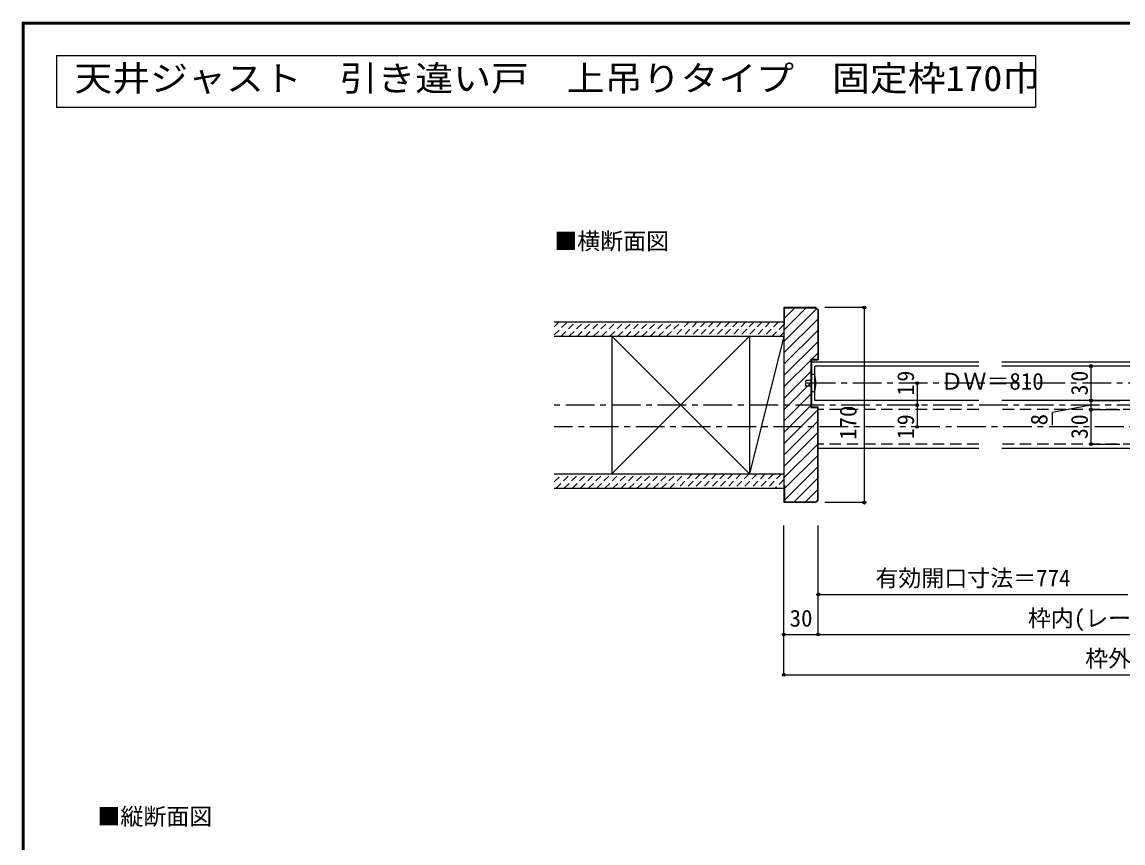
# Model space of a CAD drawing. Units: millimetres at full size, sheet at 1:5; some dimension numbers follow another scale. Extents: x -973 to 977, y -718 to 696.
# Drawn here: x -973 to -14, y -20 to 696 of the extents above; entities that cross this region are included whole.
import ezdxf
from ezdxf.enums import TextEntityAlignment as Align

# ---------------------------------------------------------------- set-up
doc = ezdxf.new("R2010")
doc.units = ezdxf.units.MM
doc.header["$LTSCALE"] = 5
doc.header["$PDMODE"] = 32
doc.header["$PDSIZE"] = 2.5
for name, pattern in [('CHAIN1', [8, 5, -1, 1, -1]), ('DASHED1', [1.8, 1.2, -0.6]), ('DASHED2', [3, 2, -1])]:
    doc.linetypes.add(name, pattern=pattern)
for name, color, linetype in [('0-0_補助線', 4, 'Continuous'), ('0-1_通り芯', 4, 'CHAIN1'), ('0-2_柱', 7, 'Continuous'), ('0-3_仕上げ', 2, 'Continuous'), ('0-4_枠', 3, 'Continuous'), ('0-6_扉', 6, 'Continuous'), ('0-7_金物', 7, 'Continuous'), ('0-A_文字', 3, 'Continuous'), ('0-B_寸法', 7, 'Continuous'), ('0-C_ハッチ', 4, 'DASHED1'), ('F-1_枠', 6, 'Continuous')]:
    doc.layers.add(name, color=color, linetype=linetype)
doc.styles.add('ＭＳ ゴシック', font='')
doc.styles.get('ＭＳ ゴシック').set_extended_font_data('MS Gothic')

msp = doc.modelspace()

# ---------------------------------------------------------------- linework, layer by layer
at = {"layer": '0-0_補助線'}
msp.add_line((-309.73, 126.994), (-309.73, 256.994), dxfattribs=at)
at = {"layer": '0-0_補助線', "color": 7}
msp.add_point((-309.73, 126.994), dxfattribs=at)
at = {"layer": '0-1_通り芯'}
msp.add_line((525.252, 361.994), (-509.73, 361.994), dxfattribs=at)
at = {"layer": '0-2_柱'}
for p, q in [((-459.61, 301.994), (-339.61, 421.994)), ((-339.61, 301.994), (-459.61, 421.994)), ((-459.61, 301.994), (-339.61, 421.994)), ((-339.61, 301.994), (-459.61, 421.994)), ((-309.73, 421.994), (-339.61, 301.994)), ((-309.73, 421.994), (-339.61, 301.994))]:
    msp.add_line(p, q, dxfattribs=at)
at = {"layer": '0-2_柱', "color": 3}
for p, q in [((-459.61, 421.994), (-459.61, 301.994)), ((-339.61, 421.994), (-339.61, 301.994)), ((-309.73, 420.994), (-309.73, 301.994))]:
    msp.add_line(p, q, dxfattribs=at)
at = {"layer": '0-3_仕上げ'}
for p, q in [((-509.73, 434.494), (-309.73, 434.494)), ((-509.73, 434.494), (-309.73, 434.494)), ((-509.73, 421.994), (-309.73, 421.994)), ((-509.73, 421.994), (-309.73, 421.994)), ((-509.73, 301.994), (-309.73, 301.994)), ((-509.73, 301.994), (-309.73, 301.994)), ((-509.73, 289.494), (-309.73, 289.494)), ((-509.73, 289.494), (-309.73, 289.494))]:
    msp.add_line(p, q, dxfattribs=at)
at = {"layer": '0-4_枠'}
for p, q in [((-309.73, 446.994), (-309.73, 276.994)), ((-281.852, 446.994), (-309.73, 446.994)), ((-309.23, 431.994), (-309.23, 446.494)), ((-282.059, 446.494), (-309.23, 446.494)), ((-280.23, 444.665), (-282.059, 446.494)), ((-279.73, 444.872), (-281.852, 446.994)), ((-280.23, 444.665), (-280.23, 401.994)), ((-279.73, 444.872), (-279.73, 401.494)), ((-309.23, 431.994), (-309.73, 431.994)), ((-286.23, 401.994), (-286.23, 359.994)), ((-286.23, 401.994), (-280.23, 401.994)), ((-285.73, 401.494), (-279.73, 401.494)), ((-285.73, 401.494), (-285.73, 360.494)), ((-286.23, 359.994), (-280.23, 359.994)), ((-285.73, 360.494), (-279.73, 360.494)), ((-280.23, 279.322), (-280.23, 359.994)), ((-279.73, 279.115), (-279.73, 360.494)), ((-309.23, 291.994), (-309.73, 291.994)), ((-309.23, 291.994), (-309.23, 277.494)), ((-282.059, 277.494), (-280.23, 279.322)), ((-281.852, 276.994), (-279.73, 279.115)), ((-281.852, 276.994), (-309.73, 276.994)), ((-282.059, 277.494), (-309.23, 277.494))]:
    msp.add_line(p, q, dxfattribs=at)
at = {"layer": '0-4_枠', "color": 4}
for p, q in [((-139.98, 399.494), (-285.73, 399.494)), ((135.52, 399.494), (-119.98, 399.494)), ((-279.73, 324.494), (-139.98, 324.494)), ((-119.98, 324.494), (135.52, 324.494))]:
    msp.add_line(p, q, dxfattribs=at)
at = {"layer": '0-6_扉'}
for p, q in [((-139.98, 395.994), (-282.73, 395.994)), ((-282.73, 365.994), (-282.73, 395.994)), ((22.77, 395.994), (-119.98, 395.994)), ((-139.98, 365.994), (-282.73, 365.994)), ((22.77, 365.994), (-119.98, 365.994))]:
    msp.add_line(p, q, dxfattribs=at)
at = {"layer": '0-6_扉', "color": 2, "linetype": 'DASHED2'}
for p, q in [((-279.73, 327.994), (-279.73, 357.994)), ((-139.98, 357.994), (-279.73, 357.994)), ((25.77, 357.994), (-119.98, 357.994)), ((-139.98, 327.994), (-279.73, 327.994)), ((25.77, 327.994), (-119.98, 327.994))]:
    msp.add_line(p, q, dxfattribs=at)
at = {"layer": '0-7_金物'}
for p, q in [((-282.73, 388.494), (-285.73, 388.494)), ((-285.73, 373.494), (-285.73, 388.494)), ((-285.73, 383.494), (-290.73, 383.494)), ((-290.73, 378.494), (-290.73, 383.494)), ((-285.73, 378.494), (-290.73, 378.494)), ((-282.73, 373.494), (-285.73, 373.494))]:
    msp.add_line(p, q, dxfattribs=at)
msp.add_arc((-313.182, 380.994), 31.361, 346.16371, 13.83632, dxfattribs=at)
at = {"layer": '0-A_文字'}
for p, q in [((-943.333, 666.667), (-943.333, 621.667)), ((-943.333, 666.667), (-90.476, 666.667)), ((-90.476, 666.667), (-90.476, 621.667)), ((-943.333, 621.667), (-90.476, 621.667))]:
    msp.add_line(p, q, dxfattribs=at)
at = {"layer": '0-B_寸法', "color": 4}
for p, q in [((-239.586, 446.994), (-274.108, 446.994)), ((-239.586, 276.994), (-239.586, 446.994)), ((-17.23, 395.994), (-42.277, 395.994)), ((-42.277, 395.994), (-42.277, 365.994)), ((-193.63, 380.994), (-193.63, 361.994)), ((-17.23, 365.994), (-42.277, 365.994)), ((-42.277, 365.993), (-17.23, 365.993)), ((-42.277, 365.993), (-42.277, 327.993)), ((-193.63, 361.994), (-193.63, 342.994)), ((-42.277, 361.993), (-75.733, 355.5)), ((-75.733, 344.457), (-75.733, 355.5)), ((-42.277, 357.993), (-17.23, 357.993)), ((-42.277, 327.993), (-17.23, 327.993)), ((-239.586, 276.994), (-274.108, 276.994)), ((-309.73, 126.994), (-309.73, 256.994)), ((-279.73, 161.994), (-279.73, 256.994)), ((-279.73, 196.994), (-10.23, 196.994)), ((-309.73, 161.994), (325.252, 161.994)), ((-309.73, 126.994), (325.252, 126.994))]:
    msp.add_line(p, q, dxfattribs=at)
at = {"layer": '0-B_寸法', "color": 4, "linetype": 'CHAIN1'}
for p, q in [((295.27, 380.994), (-290.73, 380.994)), ((306.252, 342.994), (-509.73, 342.994))]:
    msp.add_line(p, q, dxfattribs=at)
at = {"layer": '0-B_寸法'}
for p in [(-239.586, 446.994), (-42.277, 395.994), (-193.63, 380.994), (-42.277, 365.994), (-42.277, 365.993), (-193.63, 361.994), (-42.277, 357.993), (-193.63, 342.994), (-42.277, 327.993), (-239.586, 276.994), (-279.73, 196.994), (-309.73, 161.994), (-279.73, 161.994), (-309.73, 126.994)]:
    msp.add_point(p, dxfattribs=at)
at = {"layer": '0-C_ハッチ', "linetype": 'Continuous'}
for p, q in [((-309.73, 427.241), (-290.478, 446.494)), ((-309.73, 417.341), (-281.318, 445.753)), ((-309.23, 437.64), (-300.377, 446.494)), ((-309.73, 407.442), (-280.23, 436.942)), ((-309.73, 397.542), (-280.23, 427.042)), ((-309.73, 387.643), (-280.23, 417.143)), ((-285.48, 401.994), (-280.23, 407.243)), ((-309.73, 377.743), (-286.23, 401.243)), ((-309.73, 367.844), (-286.23, 391.344)), ((-309.73, 357.944), (-286.23, 381.444)), ((-309.73, 348.045), (-286.23, 371.545)), ((-309.73, 338.145), (-286.23, 361.645)), ((-309.73, 328.246), (-280.23, 357.746)), ((-309.73, 318.346), (-280.23, 347.846)), ((-309.73, 308.447), (-280.23, 337.947)), ((-309.73, 298.547), (-280.23, 328.047)), ((-309.23, 289.148), (-280.23, 318.148)), ((-309.23, 279.248), (-280.23, 308.248)), ((-301.086, 277.494), (-280.23, 298.349)), ((-291.186, 277.494), (-280.23, 288.449))]:
    msp.add_line(p, q, dxfattribs=at)
at = {"layer": '0-C_ハッチ'}
for p, q in [((-509.73, 423.11), (-498.346, 434.494)), ((-509.73, 430.181), (-505.417, 434.494)), ((-509.73, 423.11), (-498.346, 434.494)), ((-509.73, 430.181), (-505.417, 434.494)), ((-503.775, 421.994), (-491.275, 434.494)), ((-503.775, 421.994), (-491.275, 434.494)), ((-496.704, 421.994), (-484.204, 434.494)), ((-496.704, 421.994), (-484.204, 434.494)), ((-489.633, 421.994), (-477.133, 434.494)), ((-489.633, 421.994), (-477.133, 434.494)), ((-482.562, 421.994), (-470.062, 434.494)), ((-482.562, 421.994), (-470.062, 434.494)), ((-475.491, 421.994), (-462.991, 434.494)), ((-475.491, 421.994), (-462.991, 434.494)), ((-468.42, 421.994), (-455.92, 434.494)), ((-468.42, 421.994), (-455.92, 434.494)), ((-461.349, 421.994), (-448.849, 434.494)), ((-461.349, 421.994), (-448.849, 434.494)), ((-454.278, 421.994), (-441.778, 434.494)), ((-454.278, 421.994), (-441.778, 434.494)), ((-447.207, 421.994), (-434.707, 434.494)), ((-447.207, 421.994), (-434.707, 434.494)), ((-440.136, 421.994), (-427.636, 434.494)), ((-440.136, 421.994), (-427.636, 434.494)), ((-433.065, 421.994), (-420.565, 434.494)), ((-433.065, 421.994), (-420.565, 434.494)), ((-425.994, 421.994), (-413.494, 434.494)), ((-425.994, 421.994), (-413.494, 434.494)), ((-418.922, 421.994), (-406.422, 434.494)), ((-418.922, 421.994), (-406.422, 434.494)), ((-411.851, 421.994), (-399.351, 434.494)), ((-411.851, 421.994), (-399.351, 434.494)), ((-392.28, 434.494), (-404.78, 421.994)), ((-392.28, 434.494), (-404.78, 421.994)), ((-385.209, 434.494), (-397.709, 421.994)), ((-385.209, 434.494), (-397.709, 421.994)), ((-378.138, 434.494), (-390.638, 421.994)), ((-378.138, 434.494), (-390.638, 421.994)), ((-371.067, 434.494), (-383.567, 421.994)), ((-371.067, 434.494), (-383.567, 421.994)), ((-363.996, 434.494), (-376.496, 421.994)), ((-363.996, 434.494), (-376.496, 421.994)), ((-356.925, 434.494), (-369.425, 421.994)), ((-356.925, 434.494), (-369.425, 421.994)), ((-349.854, 434.494), (-362.354, 421.994)), ((-349.854, 434.494), (-362.354, 421.994)), ((-342.783, 434.494), (-355.283, 421.994)), ((-342.783, 434.494), (-355.283, 421.994)), ((-335.712, 434.494), (-348.212, 421.994)), ((-335.712, 434.494), (-348.212, 421.994)), ((-328.641, 434.494), (-341.141, 421.994)), ((-328.641, 434.494), (-341.141, 421.994)), ((-321.57, 434.494), (-334.07, 421.994)), ((-321.57, 434.494), (-334.07, 421.994)), ((-314.499, 434.494), (-326.999, 421.994)), ((-314.499, 434.494), (-326.999, 421.994)), ((-309.73, 432.191), (-319.928, 421.994)), ((-309.73, 432.191), (-319.927, 421.994)), ((-309.73, 425.12), (-312.856, 421.994)), ((-309.73, 425.12), (-312.856, 421.994)), ((-509.73, 294.972), (-502.709, 301.994)), ((-509.73, 294.973), (-502.709, 301.994)), ((-508.138, 289.494), (-495.638, 301.994)), ((-508.138, 289.494), (-495.638, 301.994)), ((-501.067, 289.494), (-488.567, 301.994)), ((-501.067, 289.494), (-488.567, 301.994)), ((-493.996, 289.494), (-481.496, 301.994)), ((-493.996, 289.494), (-481.496, 301.994)), ((-486.925, 289.494), (-474.425, 301.994)), ((-486.925, 289.494), (-474.425, 301.994)), ((-479.854, 289.494), (-467.354, 301.994)), ((-479.854, 289.494), (-467.354, 301.994)), ((-472.783, 289.494), (-460.283, 301.994)), ((-472.783, 289.494), (-460.283, 301.994)), ((-465.712, 289.494), (-453.212, 301.994)), ((-465.712, 289.494), (-453.212, 301.994)), ((-458.641, 289.494), (-446.141, 301.994)), ((-458.641, 289.494), (-446.141, 301.994)), ((-451.57, 289.494), (-439.07, 301.994)), ((-451.57, 289.494), (-439.07, 301.994)), ((-444.499, 289.494), (-431.999, 301.994)), ((-444.499, 289.494), (-431.999, 301.994)), ((-437.428, 289.494), (-424.927, 301.994)), ((-437.427, 289.494), (-424.927, 301.994)), ((-430.356, 289.494), (-417.856, 301.994)), ((-430.356, 289.494), (-417.856, 301.994)), ((-423.285, 289.494), (-410.785, 301.994)), ((-423.285, 289.494), (-410.785, 301.994)), ((-416.214, 289.494), (-403.714, 301.994)), ((-416.214, 289.494), (-403.714, 301.994)), ((-409.143, 289.494), (-396.643, 301.994)), ((-409.143, 289.494), (-396.643, 301.994)), ((-389.572, 301.994), (-402.072, 289.494)), ((-389.572, 301.994), (-402.072, 289.494)), ((-382.501, 301.994), (-395.001, 289.494)), ((-382.501, 301.994), (-395.001, 289.494)), ((-375.43, 301.994), (-387.93, 289.494)), ((-375.43, 301.994), (-387.93, 289.494)), ((-368.359, 301.994), (-380.859, 289.494)), ((-368.359, 301.994), (-380.859, 289.494)), ((-361.288, 301.994), (-373.788, 289.494)), ((-361.288, 301.994), (-373.788, 289.494)), ((-354.217, 301.994), (-366.717, 289.494)), ((-354.217, 301.994), (-366.717, 289.494)), ((-347.146, 301.994), (-359.646, 289.494)), ((-347.146, 301.994), (-359.646, 289.494)), ((-340.075, 301.994), (-352.575, 289.494)), ((-340.075, 301.994), (-352.575, 289.494)), ((-333.004, 301.994), (-345.504, 289.494)), ((-333.004, 301.994), (-345.504, 289.494)), ((-325.933, 301.994), (-338.433, 289.494)), ((-325.933, 301.994), (-338.433, 289.494)), ((-318.861, 301.994), (-331.361, 289.494)), ((-318.861, 301.994), (-331.361, 289.494)), ((-311.79, 301.994), (-324.29, 289.494)), ((-311.79, 301.994), (-324.29, 289.494)), ((-309.73, 296.983), (-317.219, 289.494)), ((-309.73, 296.983), (-317.219, 289.494)), ((-309.73, 289.912), (-310.148, 289.494))]:
    msp.add_line(p, q, dxfattribs=at)
at = {"layer": 'F-1_枠'}
for p, q in [((-973.347, 695.833), (-973.347, -700.833)), ((-973.347, 695.833), (976.653, 695.833)), ((-973.347, 695), (976.653, 695)), ((-973.347, 694.167), (976.653, 694.167)), ((-972.514, 695.833), (-972.514, -700.833)), ((-971.68, 695.833), (-971.68, -700.833))]:
    msp.add_line(p, q, dxfattribs=at)

# ---------------------------------------------------------------- texts
at = {"layer": '0-A_文字', "style": 'ＭＳ ゴシック', "width": 1.1}
msp.add_text('天井ジャスト\u3000引き違い戸\u3000上吊りタイプ\u3000固定枠170巾', height=21.99, dxfattribs=at).set_placement((-927.708, 629.167), align=Align.BOTTOM_LEFT)
at = {"layer": '0-A_文字', "color": 7, "style": 'ＭＳ ゴシック'}
for s, p in [('■横断面図', (-509.73, 493.126)), ('■縦断面図', (-907.69, -8.322))]:
    msp.add_text(s, height=14.66, dxfattribs=at).set_placement(p, align=Align.BOTTOM_LEFT)
at = {"layer": '0-B_寸法', "style": 'ＭＳ ゴシック'}
for s, p in [('ＤＷ＝810', (-173.32, 370.994)), ('有効開口寸法＝774', (-229.98, 199.494)), ('30', (-304.73, 164.494)), ('枠内(レール長)＝1,584', (-97.23, 164.494)), ('枠外＝1,644', (-47.23, 129.494))]:
    msp.add_text(s, height=14.66, dxfattribs=at).set_placement(p, align=Align.BOTTOM_LEFT)
for s, p in [('170', (-242.086, 331.602)), ('8', (-75.733, 344.288))]:
    msp.add_text(s, height=14.66, rotation=90, dxfattribs=at).set_placement(p, align=Align.BOTTOM_LEFT)
at = {"layer": '0-B_寸法', "char_height": 14.66, "attachment_point": 7, "rotation": 90, "style": 'ＭＳ ゴシック'}
for s, insert in [('\\T1.27;\\W0.95;19', (-196.13, 370.369)), ('\\T1.27;\\W0.95;30', (-44.777, 370.369)), ('\\T1.27;\\W0.95;19', (-196.13, 332.369)), ('\\T1.27;\\W0.95;30', (-44.777, 332.368))]:
    msp.add_mtext(s, dxfattribs=dict(at, insert=insert))

doc.saveas('drawing.dxf')
